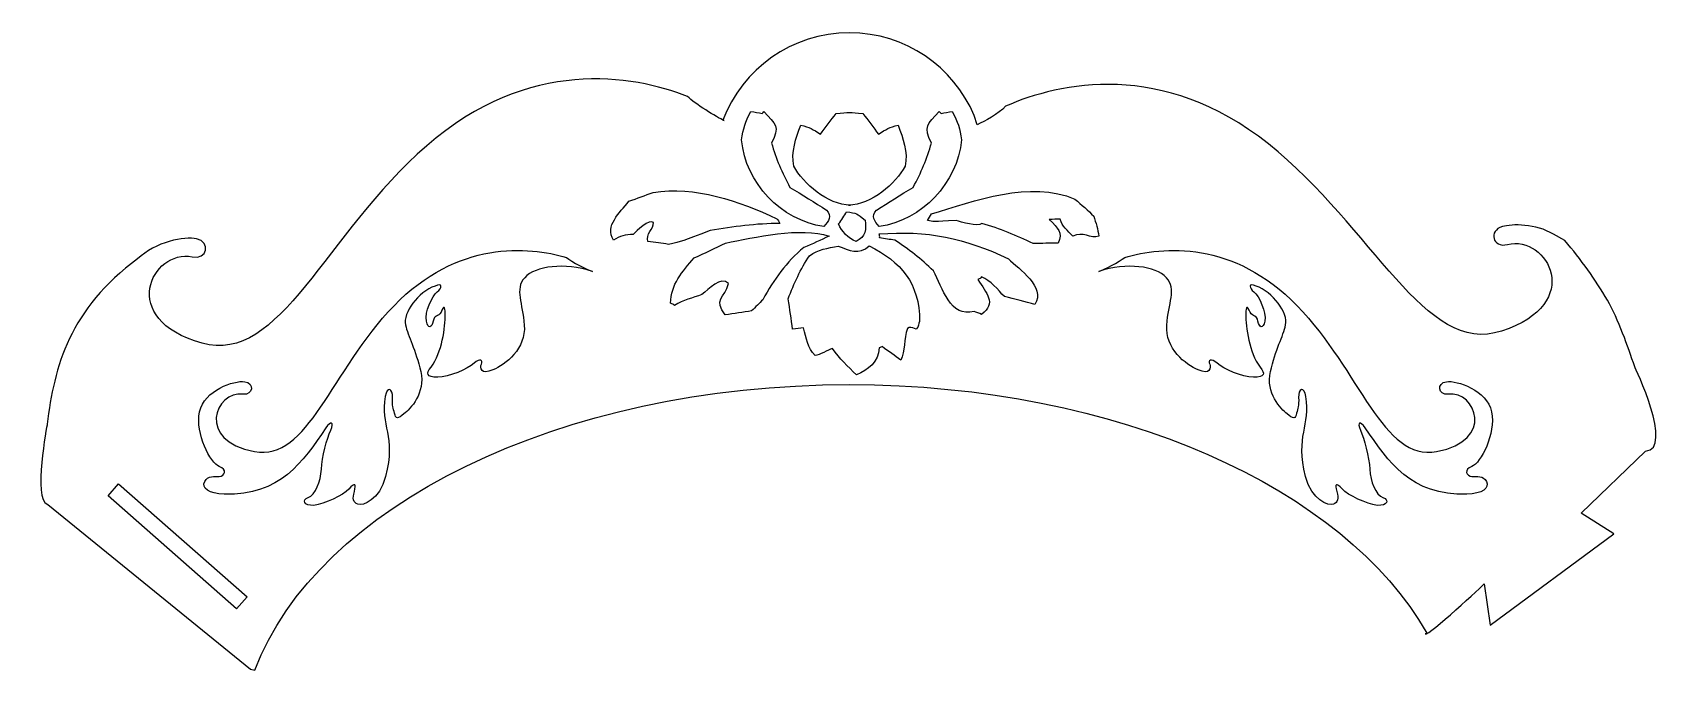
# Model space of a CAD drawing. Header units: centimetres. Extents: x -10.5 to 10.6, y -4.1 to 4.1.
import ezdxf

# ---------------------------------------------------------------- set-up
doc = ezdxf.new("R2010")
doc.units = ezdxf.units.CM
doc.header["$MEASUREMENT"] = 0
doc.layers.add('Camada 1', color=7, linetype='Continuous')

msp = doc.modelspace()

# ---------------------------------------------------------------- linework, layer by layer
at = {"layer": 'Camada 1'}
for points, knots in [([(-9.1651, 1.19436), (-8.93949, 1.41542), (-8.55553, 1.489), (-8.40474, 1.45421), (-8.40474, 1.45421), (-8.22059, 1.41198), (-8.26478, 1.17616), (-8.46091, 1.22132), (-8.46091, 1.22132), (-8.98095, 1.32411), (-9.43664, 0.41109), (-8.33402, 0.10859), (-8.33402, 0.10859), (-7.33096, -0.17785), (-6.74872, 1.51059), (-5.43744, 2.65401), (-5.43744, 2.65401), (-4.12598, 3.7969), (-2.77875, 3.56568), (-2.07427, 3.28954), (-2.07427, 3.28954), (-1.98384, 3.19739), (-1.6956, 3.0199), (-1.6027, 2.97876), (-1.6027, 2.97876), (-1.6027, 2.97876), (-1.61868, 2.9849), (-1.61868, 2.9849), (-1.61868, 2.9849), (-1.36833, 3.64284), (-0.73177, 4.11036), (0.01401, 4.11036), (0.01401, 4.11036), (0.73733, 4.11036), (1.35793, 3.67057), (1.62302, 3.04382), (1.62302, 3.04382), (1.62302, 3.04382), (1.66149, 2.92394), (1.66149, 2.92394), (1.66149, 2.92394), (1.75245, 2.96916), (1.94055, 3.06726), (2.0268, 3.16334), (2.0268, 3.16334), (2.71826, 3.4706), (4.05385, 3.76151), (5.41492, 2.67807), (5.41492, 2.67807), (6.77575, 1.5941), (7.43253, -0.06677), (8.4218, 0.26401), (8.4218, 0.26401), (9.5099, 0.61522), (9.01404, 1.50708), (8.49908, 1.38127), (8.49908, 1.38127), (8.30517, 1.3274), (8.25053, 1.56105), (8.43262, 1.6114), (8.43262, 1.6114), (8.55864, 1.64646), (8.86204, 1.65103), (9.0927, 1.51205), (9.0927, 1.51205), (9.0927, 1.51205), (9.23661, 1.43199), (9.23661, 1.43199), (9.23661, 1.43199), (9.44854, 1.18513), (9.63248, 0.9278), (9.78599, 0.66121), (9.78599, 0.66121), (9.93138, 0.40872), (10.04946, 0.06942), (10.13823, -0.19673), (10.13823, -0.19673), (10.13823, -0.19673), (10.64755, -1.25866), (10.27984, -1.28716), (10.27984, -1.28716), (10.27984, -1.28716), (9.45019, -2.08551), (9.45019, -2.08551), (9.45019, -2.08551), (9.45019, -2.08551), (9.86773, -2.35123), (9.86773, -2.35123), (9.86773, -2.35123), (9.86773, -2.35123), (8.27377, -3.52764), (8.27377, -3.52764), (8.27377, -3.52764), (8.27377, -3.52764), (8.19781, -2.99628), (8.19781, -2.99628), (8.19781, -2.99628), (8.19781, -2.99628), (7.47669, -3.67943), (7.43872, -3.64147), (7.43872, -3.64147), (7.43872, -3.64147), (7.45684, -3.63102), (7.45684, -3.63102), (7.45684, -3.63102), (6.40446, -1.76789), (3.46973, -0.42725), (0.01401, -0.42725), (0.01401, -0.42725), (-3.73151, -0.42725), (-6.86502, -2.00221), (-7.65306, -4.11036), (-7.65306, -4.11036), (-7.65306, -4.11036), (-7.71119, -4.09769), (-7.71119, -4.09769), (-7.71119, -4.09769), (-7.71119, -4.09769), (-10.32218, -1.97165), (-10.32218, -1.97165), (-10.32218, -1.97165), (-10.32218, -1.97165), (-10.33102, -1.97043), (-10.33102, -1.97043), (-10.33102, -1.97043), (-10.51602, -1.91288), (-10.33102, -0.93855), (-10.33102, -0.93855), (-10.33102, -0.93855), (-10.24042, -0.19164), (-10.04016, 0.55171), (-9.1651, 1.19436), (-9.1651, 1.19436), (-9.1651, 1.19436), (-9.1651, 1.19436), (-9.1651, 1.19436)], [0, 0, 0, 0, 0.02857143, 0.02857143, 0.02857143, 0.02857143, 0.05714286, 0.05714286, 0.05714286, 0.05714286, 0.08571429, 0.08571429, 0.08571429, 0.08571429, 0.11428571, 0.11428571, 0.11428571, 0.11428571, 0.14285714, 0.14285714, 0.14285714, 0.14285714, 0.17142857, 0.17142857, 0.17142857, 0.17142857, 0.2, 0.2, 0.2, 0.2, 0.22857143, 0.22857143, 0.22857143, 0.22857143, 0.25714286, 0.25714286, 0.25714286, 0.25714286, 0.28571429, 0.28571429, 0.28571429, 0.28571429, 0.31428571, 0.31428571, 0.31428571, 0.31428571, 0.34285714, 0.34285714, 0.34285714, 0.34285714, 0.37142857, 0.37142857, 0.37142857, 0.37142857, 0.4, 0.4, 0.4, 0.4, 0.42857143, 0.42857143, 0.42857143, 0.42857143, 0.45714286, 0.45714286, 0.45714286, 0.45714286, 0.48571429, 0.48571429, 0.48571429, 0.48571429, 0.51428571, 0.51428571, 0.51428571, 0.51428571, 0.54285714, 0.54285714, 0.54285714, 0.54285714, 0.57142857, 0.57142857, 0.57142857, 0.57142857, 0.6, 0.6, 0.6, 0.6, 0.62857143, 0.62857143, 0.62857143, 0.62857143, 0.65714286, 0.65714286, 0.65714286, 0.65714286, 0.68571429, 0.68571429, 0.68571429, 0.68571429, 0.71428571, 0.71428571, 0.71428571, 0.71428571, 0.74285714, 0.74285714, 0.74285714, 0.74285714, 0.77142857, 0.77142857, 0.77142857, 0.77142857, 0.8, 0.8, 0.8, 0.8, 0.82857143, 0.82857143, 0.82857143, 0.82857143, 0.85714286, 0.85714286, 0.85714286, 0.85714286, 0.88571429, 0.88571429, 0.88571429, 0.88571429, 0.91428571, 0.91428571, 0.91428571, 0.91428571, 0.94285714, 0.94285714, 0.94285714, 0.94285714, 1, 1, 1, 1]), ([(-0.75402, 2.11638), (-0.85557, 2.30778), (-0.93412, 2.48722), (-0.99005, 2.68894), (-0.99005, 2.68894), (-0.88303, 2.89682), (-0.93377, 2.93593), (-1.09091, 3.09338), (-1.09091, 3.09338), (-1.09676, 3.0879), (-1.10258, 3.08206), (-1.11356, 3.07041), (-1.11356, 3.07041), (-1.15814, 3.08205), (-1.20876, 3.0879), (-1.25919, 3.09338), (-1.25919, 3.09338), (-1.33243, 2.96405), (-1.35508, 2.87417), (-1.37735, 2.72905), (-1.37735, 2.72905), (-1.32692, 2.17329), (-0.86655, 1.69027), (-0.31698, 1.6114), (-0.31698, 1.6114), (-0.25523, 1.68514), (-0.20445, 1.74589), (-0.28269, 1.82444), (-0.28269, 1.82444), (-0.43427, 1.9205), (-0.59141, 2.02171), (-0.75402, 2.11638)], [0, 0, 0, 0, 0.11111111, 0.11111111, 0.11111111, 0.11111111, 0.22222222, 0.22222222, 0.22222222, 0.22222222, 0.33333333, 0.33333333, 0.33333333, 0.33333333, 0.44444444, 0.44444444, 0.44444444, 0.44444444, 0.55555556, 0.55555556, 0.55555556, 0.55555556, 0.66666667, 0.66666667, 0.66666667, 0.66666667, 0.77777778, 0.77777778, 0.77777778, 0.77777778, 1, 1, 1, 1]), ([(0.00057, 1.88526), (0.29595, 1.89354), (0.61186, 2.16167), (0.73172, 2.39149), (0.73172, 2.39149), (0.77117, 2.5771), (0.70359, 2.74553), (0.64187, 2.91981), (0.64187, 2.91981), (0.53551, 2.891), (0.47926, 2.86904), (0.38972, 2.80146), (0.38972, 2.80146), (0.32212, 2.89097), (0.2546, 2.98087), (0.18697, 3.07041), (0.18697, 3.07041), (0.1059, 3.07568), (0.05801, 3.08205), (0.01393, 3.08277), (0.01393, 3.08277), (-0.03015, 3.08206), (-0.07804, 3.07568), (-0.15911, 3.07041), (-0.15911, 3.07041), (-0.22674, 2.98087), (-0.29429, 2.89097), (-0.36186, 2.80146), (-0.36186, 2.80146), (-0.4514, 2.86903), (-0.50767, 2.89097), (-0.61401, 2.91981), (-0.61401, 2.91981), (-0.67574, 2.74553), (-0.74334, 2.5771), (-0.70389, 2.39149), (-0.70389, 2.39149), (-0.58403, 2.16167), (-0.26812, 1.89354), (0.02726, 1.88526), (0.02726, 1.88526), (0.02726, 1.88526), (0.00057, 1.88526), (0.00057, 1.88526)], [0, 0, 0, 0, 0.08333333, 0.08333333, 0.08333333, 0.08333333, 0.16666667, 0.16666667, 0.16666667, 0.16666667, 0.25, 0.25, 0.25, 0.25, 0.33333333, 0.33333333, 0.33333333, 0.33333333, 0.41666667, 0.41666667, 0.41666667, 0.41666667, 0.5, 0.5, 0.5, 0.5, 0.58333333, 0.58333333, 0.58333333, 0.58333333, 0.66666667, 0.66666667, 0.66666667, 0.66666667, 0.75, 0.75, 0.75, 0.75, 0.83333333, 0.83333333, 0.83333333, 0.83333333, 1, 1, 1, 1]), ([(0.36358, 1.82446), (0.28537, 1.74591), (0.33614, 1.68516), (0.3979, 1.61142), (0.3979, 1.61142), (0.94747, 1.69029), (1.40784, 2.17332), (1.45827, 2.72907), (1.45827, 2.72907), (1.43597, 2.87417), (1.41334, 2.96405), (1.34008, 3.0934), (1.34008, 3.0934), (1.28968, 3.08792), (1.23906, 3.08208), (1.19445, 3.07043), (1.19445, 3.07043), (1.18347, 3.08207), (1.17765, 3.08792), (1.17183, 3.0934), (1.17183, 3.0934), (1.01469, 2.93595), (0.96395, 2.89684), (1.07097, 2.68896), (1.07097, 2.68896), (1.01504, 2.48722), (0.93648, 2.3078), (0.83494, 2.1164), (0.83494, 2.1164), (0.67229, 2.02171), (0.51518, 1.9205), (0.36358, 1.82446)], [0, 0, 0, 0, 0.11111111, 0.11111111, 0.11111111, 0.11111111, 0.22222222, 0.22222222, 0.22222222, 0.22222222, 0.33333333, 0.33333333, 0.33333333, 0.33333333, 0.44444444, 0.44444444, 0.44444444, 0.44444444, 0.55555556, 0.55555556, 0.55555556, 0.55555556, 0.66666667, 0.66666667, 0.66666667, 0.66666667, 0.77777778, 0.77777778, 0.77777778, 0.77777778, 1, 1, 1, 1]), ([(-0.9228, 1.7126), (-1.40548, 1.93697), (-1.98404, 2.14519), (-2.51681, 2.04947), (-2.51681, 2.04947), (-2.61751, 2.01584), (-2.72419, 1.97639), (-2.83121, 1.93697), (-2.83121, 1.93697), (-2.94906, 1.78568), (-3.14527, 1.62307), (-3.02745, 1.43749), (-3.02745, 1.43749), (-2.94323, 1.48792), (-2.87616, 1.51054), (-2.77446, 1.51054), (-2.77446, 1.51054), (-2.73551, 1.55033), (-2.56742, 1.71811), (-2.51115, 1.66286), (-2.51115, 1.66286), (-2.51115, 1.58327), (-2.61751, 1.51054), (-2.58423, 1.42069), (-2.58423, 1.42069), (-2.49435, 1.40937), (-2.40447, 1.39873), (-2.32026, 1.38156), (-2.32026, 1.38156), (-2.14667, 1.42069), (-2.14667, 1.42069), (-1.7813, 1.56132), (-1.7813, 1.56132), (-1.48423, 1.61143), (-1.18628, 1.6512), (-0.88304, 1.65051), (-0.88304, 1.65051), (-0.89468, 1.67315), (-0.90566, 1.69579), (-0.9228, 1.7126)], [0, 0, 0, 0, 0.09090909, 0.09090909, 0.09090909, 0.09090909, 0.18181818, 0.18181818, 0.18181818, 0.18181818, 0.27272727, 0.27272727, 0.27272727, 0.27272727, 0.36363636, 0.36363636, 0.36363636, 0.36363636, 0.45454545, 0.45454545, 0.45454545, 0.45454545, 0.54545455, 0.54545455, 0.54545455, 0.54545455, 0.63636364, 0.63636364, 0.63636364, 0.63636364, 0.72727273, 0.72727273, 0.72727273, 0.72727273, 0.81818182, 0.81818182, 0.81818182, 0.81818182, 1, 1, 1, 1]), ([(3.23089, 1.48791), (3.21443, 1.57229), (3.19176, 1.66285), (3.16329, 1.74588), (3.16329, 1.74588), (3.09058, 1.81928), (3.00618, 1.89235), (2.92146, 1.96543), (2.92146, 1.96543), (2.34959, 2.21242), (1.6199, 1.94278), (1.06967, 1.774), (1.06967, 1.774), (1.05252, 1.74587), (1.03604, 1.71809), (1.01956, 1.69029), (1.01956, 1.69029), (1.09264, 1.67349), (1.09264, 1.67349), (1.39006, 1.69029), (1.39006, 1.69029), (1.45115, 1.67314), (1.67068, 1.60044), (1.72074, 1.6505), (1.72074, 1.6505), (1.95061, 1.58875), (2.17016, 1.49339), (2.38283, 1.39219), (2.38283, 1.39219), (2.49605, 1.39219), (2.60206, 1.39873), (2.70324, 1.39873), (2.70324, 1.39873), (2.7705, 1.53322), (2.70324, 1.58981), (2.59074, 1.70131), (2.59074, 1.70131), (2.64083, 1.70681), (2.68644, 1.70681), (2.73137, 1.70681), (2.73137, 1.70681), (2.7533, 1.61727), (2.82675, 1.5552), (2.89398, 1.48795), (2.89398, 1.48795), (3.01751, 1.55514), (3.12453, 1.44878), (3.23089, 1.48791)], [0, 0, 0, 0, 0.07692308, 0.07692308, 0.07692308, 0.07692308, 0.15384615, 0.15384615, 0.15384615, 0.15384615, 0.23076923, 0.23076923, 0.23076923, 0.23076923, 0.30769231, 0.30769231, 0.30769231, 0.30769231, 0.38461538, 0.38461538, 0.38461538, 0.38461538, 0.46153846, 0.46153846, 0.46153846, 0.46153846, 0.53846154, 0.53846154, 0.53846154, 0.53846154, 0.61538462, 0.61538462, 0.61538462, 0.61538462, 0.69230769, 0.69230769, 0.69230769, 0.69230769, 0.76923077, 0.76923077, 0.76923077, 0.76923077, 0.84615385, 0.84615385, 0.84615385, 0.84615385, 1, 1, 1, 1]), ([(0.09915, 1.42068), (0.22229, 1.47727), (0.23327, 1.57779), (0.21647, 1.69579), (0.21647, 1.69579), (0.10434, 1.78567), (0.10982, 1.77985), (-0.02401, 1.8025), (-0.02401, 1.8025), (-0.0528, 1.75138), (-0.08643, 1.69513), (-0.1259, 1.64539), (-0.1259, 1.64539), (-0.08643, 1.55033), (-0.00239, 1.45463), (0.09915, 1.42068)], [0, 0, 0, 0, 0.2, 0.2, 0.2, 0.2, 0.4, 0.4, 0.4, 0.4, 0.6, 0.6, 0.6, 0.6, 1, 1, 1, 1]), ([(-1.98883, 1.20727), (-2.14046, 1.03336), (-2.29173, 0.85977), (-2.29173, 0.62408), (-2.29173, 0.62408), (-2.26961, 0.61241), (-2.25299, 0.6076), (-2.24201, 0.59527), (-2.24201, 0.59527), (-2.12914, 0.66319), (-2.01148, 0.69131), (-1.88797, 0.73592), (-1.88797, 0.73592), (-1.80391, 0.79767), (-1.6468, 0.97743), (-1.54594, 0.87655), (-1.54594, 0.87655), (-1.59603, 0.69132), (-1.74165, 0.66832), (-1.59052, 0.47211), (-1.59052, 0.47211), (-1.47304, 0.4896), (-1.35504, 0.50571), (-1.24852, 0.52254), (-1.24852, 0.52254), (-1.19791, 0.57297), (-1.14679, 0.62409), (-1.10255, 0.66833), (-1.10255, 0.66833), (-0.9619, 0.93283), (-0.79928, 1.1517), (-0.57423, 1.34244), (-0.57423, 1.34244), (-0.46239, 1.38739), (-0.35605, 1.43748), (-0.249, 1.48791), (-0.249, 1.48791), (-0.60854, 1.61142), (-1.22002, 1.47145), (-1.58451, 1.39872), (-1.58451, 1.39872), (-1.71404, 1.33697), (-1.84871, 1.26902), (-1.98883, 1.20727)], [0, 0, 0, 0, 0.08333333, 0.08333333, 0.08333333, 0.08333333, 0.16666667, 0.16666667, 0.16666667, 0.16666667, 0.25, 0.25, 0.25, 0.25, 0.33333333, 0.33333333, 0.33333333, 0.33333333, 0.41666667, 0.41666667, 0.41666667, 0.41666667, 0.5, 0.5, 0.5, 0.5, 0.58333333, 0.58333333, 0.58333333, 0.58333333, 0.66666667, 0.66666667, 0.66666667, 0.66666667, 0.75, 0.75, 0.75, 0.75, 0.83333333, 0.83333333, 0.83333333, 0.83333333, 1, 1, 1, 1]), ([(0.59834, 1.43748), (0.77807, 1.31466), (0.94068, 1.19597), (1.09782, 1.0392), (1.09782, 1.0392), (1.21029, 0.82581), (1.31666, 0.42719), (1.6199, 0.51742), (1.6199, 0.51742), (1.65353, 0.50575), (1.68782, 0.49512), (1.71526, 0.47797), (1.71526, 0.47797), (1.917, 0.6241), (1.77704, 0.75345), (1.67068, 0.92668), (1.67068, 0.92668), (1.69296, 0.938), (1.70362, 0.9493), (1.71526, 0.96097), (1.71526, 0.96097), (1.83332, 0.92118), (1.92865, 0.79254), (2.01236, 0.70813), (2.01236, 0.70813), (2.14754, 0.67416), (2.28234, 0.64053), (2.40585, 0.60761), (2.40585, 0.60761), (2.54581, 0.83677), (2.20313, 1.056), (2.06316, 1.19596), (2.06316, 1.19596), (1.5074, 1.46046), (1.00827, 1.56714), (0.39626, 1.51603), (0.39626, 1.51603), (0.40208, 1.49923), (0.40687, 1.4824), (0.40208, 1.46594), (0.40208, 1.46594), (0.4693, 1.45463), (0.53656, 1.44261), (0.59834, 1.43748)], [0, 0, 0, 0, 0.08333333, 0.08333333, 0.08333333, 0.08333333, 0.16666667, 0.16666667, 0.16666667, 0.16666667, 0.25, 0.25, 0.25, 0.25, 0.33333333, 0.33333333, 0.33333333, 0.33333333, 0.41666667, 0.41666667, 0.41666667, 0.41666667, 0.5, 0.5, 0.5, 0.5, 0.58333333, 0.58333333, 0.58333333, 0.58333333, 0.66666667, 0.66666667, 0.66666667, 0.66666667, 0.75, 0.75, 0.75, 0.75, 0.83333333, 0.83333333, 0.83333333, 0.83333333, 1, 1, 1, 1]), ([(-8.36643, -0.77967), (-8.42477, -1.06177), (-8.22557, -1.44076), (-8.11264, -1.48142), (-8.11264, -1.48142), (-8.00019, -1.52185), (-8.04364, -1.6081), (-8.11372, -1.61128), (-8.11372, -1.61128), (-8.17465, -1.61528), (-8.25781, -1.59858), (-8.30009, -1.6761), (-8.30009, -1.6761), (-8.34404, -1.76265), (-8.2463, -1.83477), (-8.04839, -1.84078), (-8.04839, -1.84078), (-7.3252, -1.86023), (-7.03639, -1.42642), (-6.73786, -0.98602), (-6.73786, -0.98602), (-6.67582, -0.89484), (-6.62626, -0.90551), (-6.67515, -1.0161), (-6.67515, -1.0161), (-6.72219, -1.11913), (-6.78969, -1.36466), (-6.79588, -1.5195), (-6.79588, -1.5195), (-6.80141, -1.67402), (-6.87282, -1.8497), (-6.96617, -1.88256), (-6.96617, -1.88256), (-7.05105, -1.91682), (-7.02324, -1.99181), (-6.89195, -1.98429), (-6.89195, -1.98429), (-6.75892, -1.96826), (-6.51071, -1.8552), (-6.44195, -1.77405), (-6.44195, -1.77405), (-6.36284, -1.68679), (-6.3417, -1.70825), (-6.3703, -1.80617), (-6.3703, -1.80617), (-6.39795, -1.896), (-6.38295, -1.95074), (-6.32651, -1.97106), (-6.32651, -1.97106), (-6.26203, -1.99289), (-6.04677, -1.9164), (-5.9667, -1.61236), (-5.9667, -1.61236), (-5.83227, -1.08637), (-6.03917, -0.95699), (-5.97107, -0.58162), (-5.97107, -0.58162), (-5.94943, -0.43885), (-5.87169, -0.4811), (-5.87743, -0.59242), (-5.87743, -0.59242), (-5.88341, -0.70344), (-5.87171, -0.73183), (-5.8506, -0.79678), (-5.8506, -0.79678), (-5.83957, -0.86814), (-5.80604, -0.87496), (-5.73098, -0.80424), (-5.73098, -0.80424), (-5.64883, -0.74309), (-5.44997, -0.53315), (-5.51463, -0.2601), (-5.51463, -0.2601), (-5.57784, 0.02107), (-5.67981, 0.19797), (-5.71085, 0.3431), (-5.71085, 0.3431), (-5.74792, 0.49825), (-5.5448, 0.76739), (-5.33004, 0.84451), (-5.33004, 0.84451), (-5.22503, 0.89221), (-5.24043, 0.8172), (-5.30221, 0.76924), (-5.30221, 0.76924), (-5.3659, 0.71317), (-5.46826, 0.50958), (-5.44101, 0.39115), (-5.44101, 0.39115), (-5.41992, 0.28299), (-5.37169, 0.30762), (-5.35441, 0.39051), (-5.35441, 0.39051), (-5.33549, 0.48206), (-5.29279, 0.43869), (-5.25223, 0.50849), (-5.25223, 0.50849), (-5.21863, 0.58771), (-5.19839, 0.60104), (-5.19754, 0.47957), (-5.19754, 0.47957), (-5.19712, 0.31479), (-5.239, -0.01401), (-5.38132, -0.2011), (-5.38132, -0.2011), (-5.4503, -0.28204), (-5.4436, -0.33553), (-5.29575, -0.33143), (-5.29575, -0.33143), (-5.14795, -0.32725), (-4.91113, -0.22909), (-4.82606, -0.1513), (-4.82606, -0.1513), (-4.75028, -0.08026), (-4.70589, -0.11529), (-4.73285, -0.16183), (-4.73285, -0.16183), (-4.75127, -0.2099), (-4.73706, -0.30812), (-4.58349, -0.23589), (-4.58349, -0.23589), (-4.42347, -0.17361), (-4.15428, 0.03922), (-4.17918, 0.33865), (-4.17918, 0.33865), (-4.19738, 0.6281), (-4.30912, 0.79826), (-4.17384, 0.95195), (-4.17384, 0.95195), (-4.03017, 1.10409), (-3.66544, 1.15026), (-3.30016, 1.03148), (-3.30016, 1.03148), (-3.36514, 1.05363), (-3.56916, 1.15626), (-3.63533, 1.21293), (-3.63533, 1.21293), (-4.12481, 1.35755), (-5.04392, 1.43457), (-5.85884, 0.5901), (-5.85884, 0.5901), (-6.67365, -0.25477), (-6.96678, -1.42364), (-7.6575, -1.2895), (-7.6575, -1.2895), (-8.4163, -1.1503), (-8.16325, -0.51009), (-7.80762, -0.54904), (-7.80762, -0.54904), (-7.67329, -0.56798), (-7.65723, -0.40672), (-7.78354, -0.38926), (-7.78354, -0.38926), (-7.91807, -0.37005), (-8.30809, -0.4976), (-8.36643, -0.77967)], [0, 0, 0, 0, 0.025, 0.025, 0.025, 0.025, 0.05, 0.05, 0.05, 0.05, 0.075, 0.075, 0.075, 0.075, 0.1, 0.1, 0.1, 0.1, 0.125, 0.125, 0.125, 0.125, 0.15, 0.15, 0.15, 0.15, 0.175, 0.175, 0.175, 0.175, 0.2, 0.2, 0.2, 0.2, 0.225, 0.225, 0.225, 0.225, 0.25, 0.25, 0.25, 0.25, 0.275, 0.275, 0.275, 0.275, 0.3, 0.3, 0.3, 0.3, 0.325, 0.325, 0.325, 0.325, 0.35, 0.35, 0.35, 0.35, 0.375, 0.375, 0.375, 0.375, 0.4, 0.4, 0.4, 0.4, 0.425, 0.425, 0.425, 0.425, 0.45, 0.45, 0.45, 0.45, 0.475, 0.475, 0.475, 0.475, 0.5, 0.5, 0.5, 0.5, 0.525, 0.525, 0.525, 0.525, 0.55, 0.55, 0.55, 0.55, 0.575, 0.575, 0.575, 0.575, 0.6, 0.6, 0.6, 0.6, 0.625, 0.625, 0.625, 0.625, 0.65, 0.65, 0.65, 0.65, 0.675, 0.675, 0.675, 0.675, 0.7, 0.7, 0.7, 0.7, 0.725, 0.725, 0.725, 0.725, 0.75, 0.75, 0.75, 0.75, 0.775, 0.775, 0.775, 0.775, 0.8, 0.8, 0.8, 0.8, 0.825, 0.825, 0.825, 0.825, 0.85, 0.85, 0.85, 0.85, 0.875, 0.875, 0.875, 0.875, 0.9, 0.9, 0.9, 0.9, 0.925, 0.925, 0.925, 0.925, 0.95, 0.95, 0.95, 0.95, 1, 1, 1, 1]), ([(-0.50153, 1.23542), (-0.61988, 1.06183), (-0.69809, 0.88172), (-0.77664, 0.67969), (-0.77664, 0.67969), (-0.75402, 0.5452), (-0.73753, 0.41622), (-0.72073, 0.28723), (-0.72073, 0.28723), (-0.6703, 0.29273), (-0.61987, 0.29821), (-0.58042, 0.30406), (-0.58042, 0.30406), (-0.54097, 0.17508), (-0.52451, 0.04572), (-0.42879, -0.04964), (-0.42879, -0.04964), (-0.37254, -0.04964), (-0.26618, 0.02309), (-0.20445, 0.0399), (-0.20445, 0.0399), (-0.1146, -0.09493), (-0.00786, -0.1896), (0.10495, -0.30213), (0.10495, -0.30213), (0.25042, -0.23487), (0.39623, -0.13401), (0.39623, 0.04572), (0.39623, 0.04572), (0.41303, 0.05122), (0.42983, 0.0567), (0.43568, 0.06255), (0.43568, 0.06255), (0.51937, 0.00045), (0.59829, -0.05582), (0.6765, -0.11139), (0.6765, -0.11139), (0.73312, 0.00045), (0.71595, 0.16375), (0.76088, 0.29821), (0.76088, 0.29821), (0.8007, 0.31536), (0.8007, 0.31536), (0.87341, 0.28723), (0.87341, 0.28723), (0.9132, 0.32634), (0.89534, 0.35449), (0.91834, 0.38809), (0.91834, 0.38809), (0.91834, 0.88172), (0.67648, 1.15686), (0.26725, 1.36475), (0.26725, 1.36475), (0.1379, 1.23542), (0.00891, 1.30816), (-0.13137, 1.35927), (-0.13137, 1.35927), (-0.26036, 1.33077), (-0.39517, 1.31948), (-0.50153, 1.23542)], [0, 0, 0, 0, 0.0625, 0.0625, 0.0625, 0.0625, 0.125, 0.125, 0.125, 0.125, 0.1875, 0.1875, 0.1875, 0.1875, 0.25, 0.25, 0.25, 0.25, 0.3125, 0.3125, 0.3125, 0.3125, 0.375, 0.375, 0.375, 0.375, 0.4375, 0.4375, 0.4375, 0.4375, 0.5, 0.5, 0.5, 0.5, 0.5625, 0.5625, 0.5625, 0.5625, 0.625, 0.625, 0.625, 0.625, 0.6875, 0.6875, 0.6875, 0.6875, 0.75, 0.75, 0.75, 0.75, 0.8125, 0.8125, 0.8125, 0.8125, 0.875, 0.875, 0.875, 0.875, 1, 1, 1, 1]), ([(7.71045, -0.38923), (7.58414, -0.40669), (7.6002, -0.56796), (7.73453, -0.54901), (7.73453, -0.54901), (8.09016, -0.51006), (8.3432, -1.15028), (7.58441, -1.28947), (7.58441, -1.28947), (6.89369, -1.42361), (6.60053, -0.25474), (5.78575, 0.59013), (5.78575, 0.59013), (4.97083, 1.4346), (4.05172, 1.35758), (3.56224, 1.21296), (3.56224, 1.21296), (3.49607, 1.15629), (3.29205, 1.05365), (3.22707, 1.03151), (3.22707, 1.03151), (3.59233, 1.15026), (3.95708, 1.10411), (4.10075, 0.95198), (4.10075, 0.95198), (4.23601, 0.79828), (4.12427, 0.62813), (4.10607, 0.33868), (4.10607, 0.33868), (4.0812, 0.03925), (4.35036, -0.17358), (4.51038, -0.23586), (4.51038, -0.23586), (4.66397, -0.30809), (4.67818, -0.20988), (4.65976, -0.1618), (4.65976, -0.1618), (4.63277, -0.11526), (4.6772, -0.08023), (4.75297, -0.15127), (4.75297, -0.15127), (4.83806, -0.22906), (5.07486, -0.32722), (5.22266, -0.3314), (5.22266, -0.3314), (5.37054, -0.3355), (5.37723, -0.282), (5.30823, -0.20107), (5.30823, -0.20107), (5.16588, -0.01401), (5.12403, 0.31481), (5.12445, 0.4796), (5.12445, 0.4796), (5.1253, 0.60107), (5.14554, 0.58774), (5.17914, 0.50852), (5.17914, 0.50852), (5.2197, 0.43872), (5.26238, 0.48209), (5.2813, 0.39054), (5.2813, 0.39054), (5.29858, 0.30765), (5.34684, 0.28301), (5.3679, 0.39118), (5.3679, 0.39118), (5.39515, 0.50958), (5.29278, 0.71318), (5.2291, 0.76927), (5.2291, 0.76927), (5.16729, 0.81724), (5.15192, 0.89225), (5.25693, 0.84454), (5.25693, 0.84454), (5.47169, 0.76741), (5.67481, 0.49831), (5.63774, 0.34313), (5.63774, 0.34313), (5.6067, 0.19803), (5.50476, 0.02113), (5.44155, -0.26007), (5.44155, -0.26007), (5.37689, -0.53315), (5.57572, -0.74307), (5.6579, -0.80421), (5.6579, -0.80421), (5.73296, -0.87493), (5.76649, -0.86813), (5.77752, -0.79675), (5.77752, -0.79675), (5.79863, -0.73177), (5.81033, -0.7034), (5.80435, -0.59239), (5.80435, -0.59239), (5.79861, -0.48108), (5.87637, -0.43883), (5.89799, -0.58159), (5.89799, -0.58159), (5.96612, -0.95698), (5.75922, -1.08634), (5.89365, -1.61233), (5.89365, -1.61233), (5.97369, -1.91634), (6.18898, -1.99285), (6.25346, -1.97103), (6.25346, -1.97103), (6.30992, -1.95068), (6.3249, -1.89594), (6.29725, -1.80614), (6.29725, -1.80614), (6.26867, -1.70822), (6.28979, -1.68676), (6.3689, -1.77402), (6.3689, -1.77402), (6.43769, -1.85517), (6.68587, -1.96822), (6.8189, -1.98426), (6.8189, -1.98426), (6.95019, -1.99177), (6.97799, -1.91679), (6.89312, -1.88253), (6.89312, -1.88253), (6.7998, -1.8497), (6.72836, -1.67399), (6.72283, -1.51947), (6.72283, -1.51947), (6.71664, -1.36461), (6.64914, -1.1191), (6.6021, -1.01607), (6.6021, -1.01607), (6.5532, -0.90547), (6.60276, -0.89481), (6.66481, -0.98599), (6.66481, -0.98599), (6.96334, -1.42639), (7.25219, -1.8602), (7.97534, -1.84075), (7.97534, -1.84075), (8.17325, -1.83474), (8.27099, -1.76262), (8.22706, -1.67607), (8.22706, -1.67607), (8.18475, -1.59852), (8.10162, -1.61524), (8.04066, -1.61125), (8.04066, -1.61125), (7.97057, -1.60807), (7.92713, -1.52182), (8.03958, -1.48139), (8.03958, -1.48139), (8.15253, -1.44072), (8.35171, -1.06171), (8.29337, -0.77964), (8.29337, -0.77964), (8.23498, -0.4976), (7.84499, -0.37005), (7.71045, -0.38923)], [0, 0, 0, 0, 0.025, 0.025, 0.025, 0.025, 0.05, 0.05, 0.05, 0.05, 0.075, 0.075, 0.075, 0.075, 0.1, 0.1, 0.1, 0.1, 0.125, 0.125, 0.125, 0.125, 0.15, 0.15, 0.15, 0.15, 0.175, 0.175, 0.175, 0.175, 0.2, 0.2, 0.2, 0.2, 0.225, 0.225, 0.225, 0.225, 0.25, 0.25, 0.25, 0.25, 0.275, 0.275, 0.275, 0.275, 0.3, 0.3, 0.3, 0.3, 0.325, 0.325, 0.325, 0.325, 0.35, 0.35, 0.35, 0.35, 0.375, 0.375, 0.375, 0.375, 0.4, 0.4, 0.4, 0.4, 0.425, 0.425, 0.425, 0.425, 0.45, 0.45, 0.45, 0.45, 0.475, 0.475, 0.475, 0.475, 0.5, 0.5, 0.5, 0.5, 0.525, 0.525, 0.525, 0.525, 0.55, 0.55, 0.55, 0.55, 0.575, 0.575, 0.575, 0.575, 0.6, 0.6, 0.6, 0.6, 0.625, 0.625, 0.625, 0.625, 0.65, 0.65, 0.65, 0.65, 0.675, 0.675, 0.675, 0.675, 0.7, 0.7, 0.7, 0.7, 0.725, 0.725, 0.725, 0.725, 0.75, 0.75, 0.75, 0.75, 0.775, 0.775, 0.775, 0.775, 0.8, 0.8, 0.8, 0.8, 0.825, 0.825, 0.825, 0.825, 0.85, 0.85, 0.85, 0.85, 0.875, 0.875, 0.875, 0.875, 0.9, 0.9, 0.9, 0.9, 0.925, 0.925, 0.925, 0.925, 0.95, 0.95, 0.95, 0.95, 1, 1, 1, 1]), ([(-9.41116, -1.70648), (-9.41116, -1.70648), (-9.54618, -1.85999), (-9.54618, -1.85999), (-9.54618, -1.85999), (-9.54618, -1.85999), (-7.88933, -3.31769), (-7.88933, -3.31769), (-7.88933, -3.31769), (-7.88933, -3.31769), (-7.75431, -3.16418), (-7.75431, -3.16418), (-7.75431, -3.16418), (-7.75431, -3.16418), (-9.41116, -1.70648), (-9.41116, -1.70648)], [0, 0, 0, 0, 0.2, 0.2, 0.2, 0.2, 0.4, 0.4, 0.4, 0.4, 0.6, 0.6, 0.6, 0.6, 1, 1, 1, 1])]:
    msp.add_open_spline(points, degree=3, knots=knots, dxfattribs=at)

doc.saveas('drawing.dxf')
